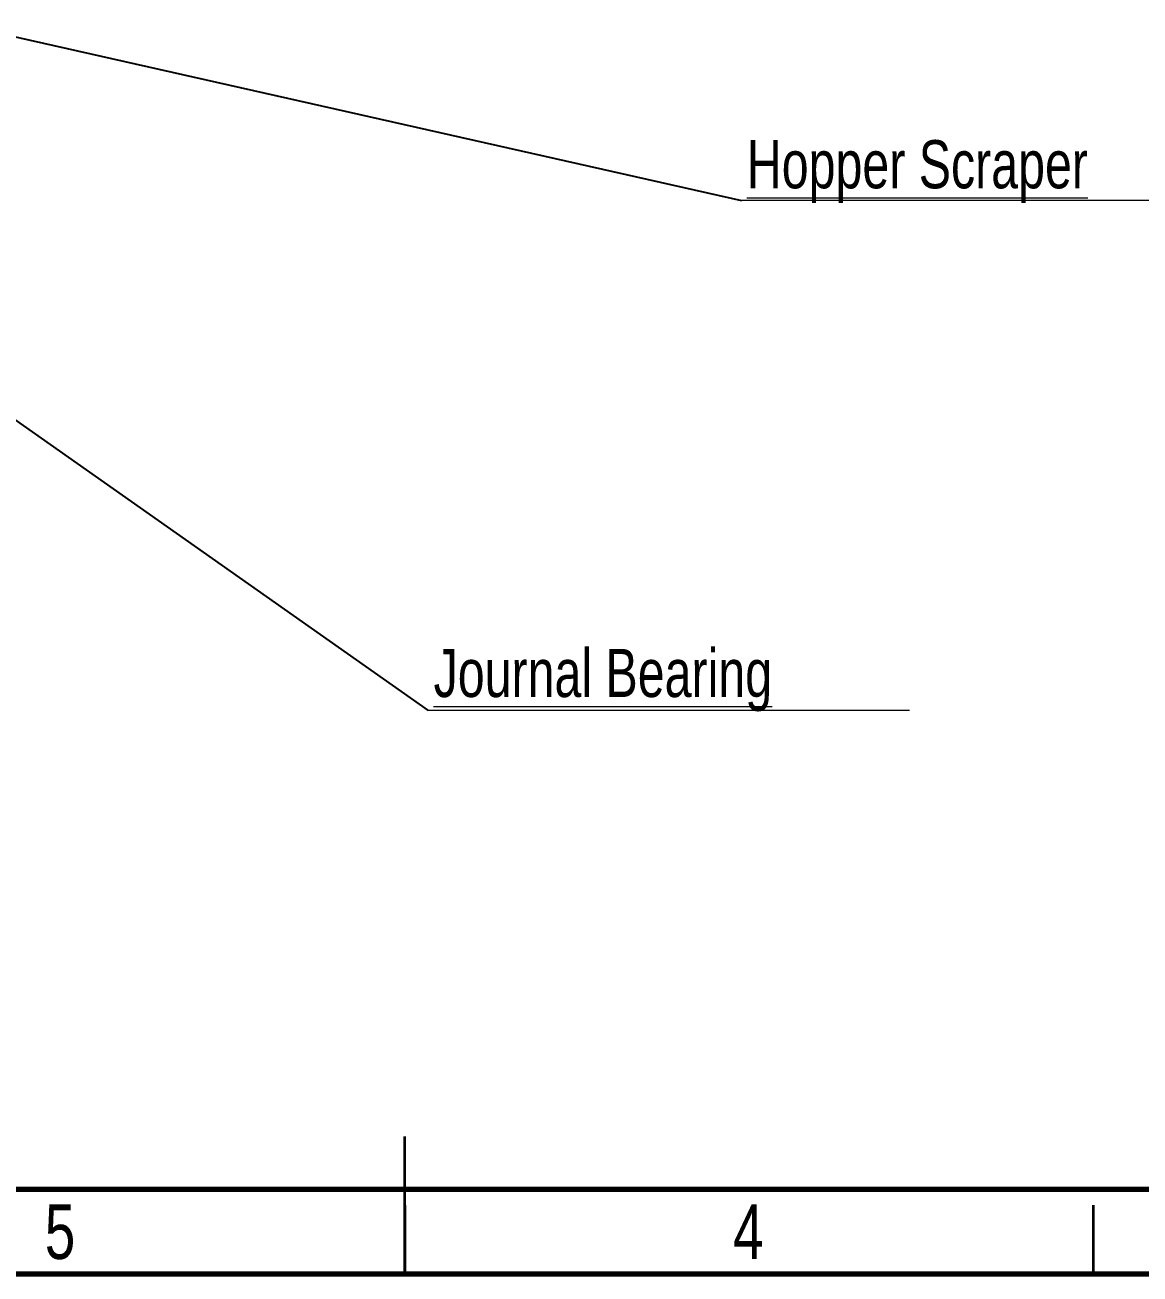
# Model space of a CAD drawing. Header units: millimetres. Extents: x 122 to 2816, y -707 to 556.
# Drawn here: x 313.2 to 394.2, y 92.5 to 183.3 of the extents above; entities that cross this region are included whole.
import ezdxf

# ---------------------------------------------------------------- set-up
doc = ezdxf.new("R2010")
doc.units = ezdxf.units.MM
doc.styles.add('SLDTEXTSTYLE7', font='TXT', dxfattribs={"width": 0.75})
doc.dimstyles.new('SLDDIMSTYLE0', dxfattribs={"dimtxt": 2.5, "dimasz": 1.852083, "dimexe": 0, "dimexo": 0.625, "dimgap": 0, "dimtad": 1, "dimdec": 0, "dimrnd": 1e-09, "dimtxsty": 'Standard', "dimsah": 1, "dimcen": 2.5, "dimazin": 3, "dimtfac": 1.852083, "dimtdec": 0, "dimtmove": 0, "dimatfit": 3, "dimfrac": 2})

# ---------------------------------------------------------------- blocks, each defined once
blk = doc.blocks.new('SW_NOTE_0_8')
at = {"color": 0, "linetype": 'Continuous', "lineweight": 0}
blk.add_line((35.55, 0), (0, 0), dxfattribs=at)
at = {"color": 0, "linetype": 'Continuous', "lineweight": 0, "insert": (0.4, 4.396), "char_height": 3.5, "attachment_point": 1, "style": 'SLDTEXTSTYLE7'}
blk.add_mtext('\\LHopper Scraper', dxfattribs=at)
blk = doc.blocks.new('SW_NOTE_0_9')
at = {"color": 0, "linetype": 'Continuous', "lineweight": 0}
blk.add_line((34.981, 0), (0, 0), dxfattribs=at)
at = {"color": 0, "linetype": 'Continuous', "lineweight": 0, "insert": (0.407, 4.472), "char_height": 3.5, "attachment_point": 1, "style": 'SLDTEXTSTYLE7'}
blk.add_mtext('\\LJournal Bearing', dxfattribs=at)

msp = doc.modelspace()

# ---------------------------------------------------------------- linework, layer by layer
at = {"color": 7, "linetype": 'Continuous', "lineweight": 35}
for p, q in [((340.74355, 92.547928), (340.74355, 102.549928)), ((340.74355, 97.548928), (340.74355, 92.548928)), ((390.74355, 97.548928), (390.74355, 92.548928))]:
    msp.add_line(p, q, dxfattribs=at)
at = {"color": 7, "linetype": 'Continuous', "lineweight": 70}
for p, q in [((535.146022, 98.682453), (145.74355, 98.682453)), ((540.74355, 92.548928), (140.74355, 92.548928))]:
    msp.add_line(p, q, dxfattribs=at)

# ---------------------------------------------------------------- block references
at = {"color": 7, "linetype": 'Continuous', "lineweight": 0}
for name, p in [('SW_NOTE_0_8', (365.195124, 170.5535)), ('SW_NOTE_0_9', (342.434833, 133.507495))]:
    msp.add_blockref(name, p, dxfattribs=at)

# ---------------------------------------------------------------- texts
at = {"color": 7, "linetype": 'Continuous', "lineweight": 0, "char_height": 3.96875, "attachment_point": 2, "style": 'SLDTEXTSTYLE7'}
for s, insert in [('5', (315.703587, 97.609082)), ('4', (365.703587, 97.609082))]:
    msp.add_mtext(s, dxfattribs=dict(at, insert=insert))

# ---------------------------------------------------------------- leaders
at = {"color": 7, "linetype": 'Continuous', "lineweight": 0}
for points in [[(308.585095, 183.319766), (365.195124, 170.5535)], [(290.731565, 169.904953), (342.434833, 133.507495)]]:
    msp.add_leader(points, dimstyle='SLDDIMSTYLE0', dxfattribs=at)

doc.saveas('drawing.dxf')
